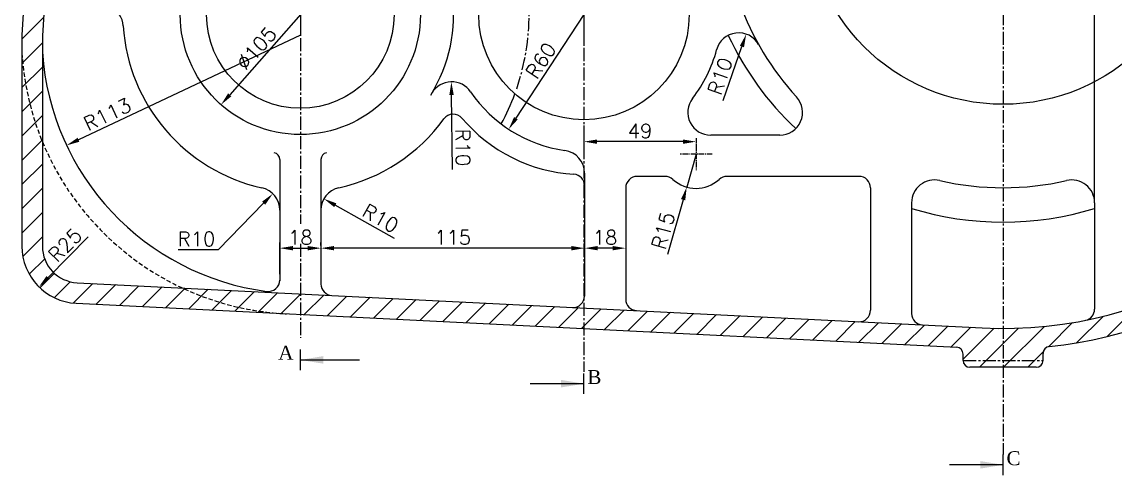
# Model space of a CAD drawing. Header units: millimetres. Extents: x -3508 to 12243, y -3609 to 4092.
# Drawn here: x 1936.9 to 2414.8, y -2729.2 to -2531 of the extents above; entities that cross this region are included whole.
import ezdxf

# ---------------------------------------------------------------- set-up
doc = ezdxf.new("R2010")
doc.units = ezdxf.units.MM
doc.header["$LTSCALE"] = 0.3
doc.header["$PDSIZE"] = -50
doc.linetypes.add('CENTER2', pattern=[28.575, 19.05, -3.175, 3.175, -3.175])
doc.linetypes.add('HIDDEN', pattern=[9.525, 6.35, -3.175])
doc.layers.add('AM_8', color=1, linetype='Continuous', lineweight=25)
doc.layers.add('center', color=1, linetype='CENTER2')
doc.layers.add('h', color=4, linetype='HIDDEN')
doc.styles.add('ROMANTIC', font='romantic.ttf')
doc.styles.add('rs', font='romans.shx')
doc.styles.get("Standard").update_dxf_attribs({"font": 'romans.shx', "width": 1.2})
doc.dimstyles.new('ISO-25', dxfattribs={"dimscale": 2.5, "dimtxt": 2.5, "dimasz": 2.5, "dimexe": 0.7, "dimexo": 0.625, "dimtad": 1, "dimdec": 3, "dimlfac": -1, "dimzin": 9, "dimdsep": 46, "dimtxsty": 'Standard', "dimcen": 2.5, "dimclrd": 1, "dimclre": 1, "dimclrt": 7, "dimazin": 0, "dimtfac": 0.65, "dimtdec": 3, "dimtmove": 0, "dimatfit": 3, "dimfxl": 0, "dimtolj": 1, "dimarcsym": 0})
doc.dimstyles.new('sarab', dxfattribs={"dimscale": 3, "dimtxt": 2.5, "dimasz": 2.3, "dimexe": 1, "dimexo": 1, "dimtad": 1, "dimdec": 3, "dimdsep": 46, "dimtxsty": 'rs', "dimcen": 0, "dimclrd": 1, "dimclre": 1, "dimclrt": 7, "dimadec": 3, "dimazin": 2, "dimtfac": 1, "dimtdec": 3, "dimtmove": 0, "dimatfit": 3, "dimfxl": 0, "dimarcsym": 0})

# ---------------------------------------------------------------- blocks, each defined once
blk = doc.blocks.new('*D935')
at = {"color": 1, "lineweight": -2, "transparency": 16777216}
for p, q in [((-293.42, -2375.33), (-293.42, -2386.74)), ((-259.17, -2384.24), (-287.67, -2384.24)), ((-253.42, -2639.38), (-253.42, -2381.74))]:
    blk.add_line(p, q, dxfattribs=at)
at = {"color": 1, "transparency": 16777216}
for points in [[(-287.67, -2383.29), (-287.67, -2385.2), (-293.42, -2384.24)], [(-259.17, -2383.29), (-259.17, -2385.2), (-253.42, -2384.24)]]:
    blk.add_solid(points, dxfattribs=at)
at = {"layer": 'Defpoints', "color": 0, "transparency": 16777216}
for p in [(-293.42, -2372.83), (-293.42, -2384.24), (-253.42, -2641.88)]:
    blk.add_point(p, dxfattribs=at)
at = {"color": 7, "transparency": 16777216, "insert": (-273.42, -2379.56), "char_height": 6.25, "attachment_point": 5, "style": 'rs'}
blk.add_mtext('40', dxfattribs=at)
blk = doc.blocks.new('*D916')
at = {"color": 1, "lineweight": -2, "transparency": 16777216}
for p, q in [((-476.42, -2661.59), (-476.42, -2656.74)), ((-464.17, -2659.24), (-470.67, -2659.24))]:
    blk.add_line(p, q, dxfattribs=at)
at = {"color": 1, "transparency": 16777216}
for points in [[(-470.67, -2658.29), (-470.67, -2660.2), (-476.42, -2659.24)], [(-464.17, -2658.29), (-464.17, -2660.2), (-458.42, -2659.24)]]:
    blk.add_solid(points, dxfattribs=at)
at = {"layer": 'Defpoints', "color": 0, "transparency": 16777216}
for p in [(-476.42, -2659.24), (-458.42, -2659.24), (-476.42, -2664.09)]:
    blk.add_point(p, dxfattribs=at)
at = {"color": 7, "transparency": 16777216, "insert": (-467.42, -2654.56), "char_height": 6.25, "attachment_point": 5, "style": 'rs'}
blk.add_mtext('18', dxfattribs=at)
blk = doc.blocks.new('*D917')
at = {"color": 1, "lineweight": -2, "transparency": 16777216}
for p, q in [((-591.67, -2658.1), (-591.67, -2656.74)), ((-482.17, -2659.24), (-585.92, -2659.24))]:
    blk.add_line(p, q, dxfattribs=at)
at = {"color": 1, "transparency": 16777216}
for points in [[(-585.92, -2658.29), (-585.92, -2660.2), (-591.67, -2659.24)], [(-482.17, -2658.29), (-482.17, -2660.2), (-476.42, -2659.24)]]:
    blk.add_solid(points, dxfattribs=at)
at = {"layer": 'Defpoints', "color": 0, "transparency": 16777216}
for p in [(-591.67, -2659.24), (-591.67, -2660.6), (-476.42, -2659.24)]:
    blk.add_point(p, dxfattribs=at)
at = {"color": 7, "transparency": 16777216, "insert": (-534.05, -2654.56), "char_height": 6.25, "attachment_point": 5, "style": 'rs'}
blk.add_mtext('115', dxfattribs=at)
blk = doc.blocks.new('*D937')
at = {"color": 1, "lineweight": -2, "transparency": 16777216}
blk.add_line((-476.67, -2557.08), (-506.44, -2602.43), dxfattribs=at)
at = {"color": 1, "transparency": 16777216}
blk.add_solid([(-507.24, -2601.9), (-505.64, -2602.96), (-509.6, -2607.24)], dxfattribs=at)
at = {"layer": 'Defpoints', "color": 0, "transparency": 16777216}
for p in [(-476.67, -2557.08), (-509.6, -2607.24)]:
    blk.add_point(p, dxfattribs=at)
at = {"color": 7, "transparency": 16777216, "insert": (-495.48, -2577.18), "char_height": 6.25, "attachment_point": 5, "rotation": 56.7187, "style": 'rs'}
blk.add_mtext('R60', dxfattribs=at)
blk = doc.blocks.new('*D938')
at = {"color": 1, "lineweight": -2, "transparency": 16777216}
for p, q in [((-427.67, -2618.08), (-431.75, -2632.51)), ((-433.31, -2638.05), (-440.1, -2662.05))]:
    blk.add_line(p, q, dxfattribs=at)
at = {"color": 1, "transparency": 16777216}
blk.add_solid([(-434.24, -2637.78), (-432.39, -2638.31), (-431.75, -2632.51)], dxfattribs=at)
at = {"layer": 'Defpoints', "color": 0, "transparency": 16777216}
for p in [(-427.67, -2618.08), (-431.75, -2632.51)]:
    blk.add_point(p, dxfattribs=at)
at = {"color": 7, "transparency": 16777216, "insert": (-442, -2651.54), "char_height": 6.25, "attachment_point": 5, "rotation": 74.223, "style": 'rs'}
blk.add_mtext('R15', dxfattribs=at)
blk = doc.blocks.new('*D941')
at = {"color": 1, "lineweight": -2, "transparency": 16777216}
for start, end in [(90, 118.2841), (65.8898, 77.9449), (130.3391, 142.3942)]:
    blk.add_arc((-476.67, -2557.08), 27.38, start, end, dxfattribs=at)
at = {"color": 1, "transparency": 16777216}
for points in [[(-494.94, -2535.42), (-493.86, -2537), (-489.65, -2532.97)], [(-471.06, -2531.25), (-470.85, -2529.35), (-476.67, -2529.7)]]:
    blk.add_solid(points, dxfattribs=at)
at = {"layer": 'Defpoints', "color": 0, "transparency": 16777216}
for p in [(-542.72, -2434.33), (-476.67, -2503.1), (-485.52, -2531.17), (-476.67, -2557.08), (-476.67, -2713.25)]:
    blk.add_point(p, dxfattribs=at)
at = {"color": 7, "transparency": 16777216, "insert": (-484.38, -2525.95), "char_height": 6.25, "attachment_point": 5, "rotation": 13.9119, "style": 'rs'}
blk.add_mtext('28%%D', dxfattribs=at)
blk = doc.blocks.new('*D947')
at = {"color": 1, "lineweight": -2, "transparency": 16777216}
blk.add_line((-569.79, -2521.98), (-631.55, -2592.18), dxfattribs=at)
at = {"color": 1, "transparency": 16777216}
for points in [[(-570.51, -2521.34), (-569.07, -2522.61), (-566, -2517.66)], [(-632.27, -2591.55), (-630.83, -2592.81), (-635.35, -2596.5)]]:
    blk.add_solid(points, dxfattribs=at)
at = {"layer": 'Defpoints', "color": 0, "transparency": 16777216}
for p in [(-566, -2517.66), (-635.35, -2596.5)]:
    blk.add_point(p, dxfattribs=at)
at = {"color": 7, "transparency": 16777216, "insert": (-619.9, -2571.84), "char_height": 6.25, "attachment_point": 5, "rotation": 48.6619, "style": 'rs'}
blk.add_mtext('∅105', dxfattribs=at)
blk = doc.blocks.new('*D965')
at = {"color": 1, "lineweight": -2, "transparency": 16777216}
for p, q in [((-609.67, -2670.67), (-609.67, -2656.74)), ((-603.92, -2659.24), (-597.42, -2659.24))]:
    blk.add_line(p, q, dxfattribs=at)
at = {"color": 1, "transparency": 16777216}
for points in [[(-603.92, -2658.29), (-603.92, -2660.2), (-609.67, -2659.24)], [(-597.42, -2658.29), (-597.42, -2660.2), (-591.67, -2659.24)]]:
    blk.add_solid(points, dxfattribs=at)
at = {"layer": 'Defpoints', "color": 0, "transparency": 16777216}
for p in [(-591.67, -2659.24), (-591.67, -2659.24), (-609.67, -2673.17)]:
    blk.add_point(p, dxfattribs=at)
at = {"color": 7, "transparency": 16777216, "insert": (-600.67, -2654.56), "char_height": 6.25, "attachment_point": 5, "style": 'rs'}
blk.add_mtext('18', dxfattribs=at)
blk = doc.blocks.new('*D963')
at = {"color": 1, "lineweight": -2, "transparency": 16777216}
blk.add_line((-415.85, -2594.61), (-407.62, -2571.06), dxfattribs=at)
at = {"color": 1, "transparency": 16777216}
blk.add_solid([(-408.53, -2570.75), (-406.72, -2571.38), (-405.73, -2565.63)], dxfattribs=at)
at = {"layer": 'Defpoints', "color": 0, "transparency": 16777216}
for p in [(-405.73, -2565.63), (-409.03, -2575.07)]:
    blk.add_point(p, dxfattribs=at)
at = {"color": 7, "transparency": 16777216, "insert": (-417.11, -2584.01), "char_height": 6.25, "attachment_point": 5, "rotation": 70.756, "style": 'rs'}
blk.add_mtext('R10', dxfattribs=at)
blk = doc.blocks.new('*D964')
at = {"color": 1, "lineweight": -2, "transparency": 16777216}
for p, q in [((-476.67, -2605.58), (-476.67, -2615.16)), ((-433.42, -2612.66), (-470.92, -2612.66)), ((-427.67, -2613.58), (-427.67, -2615.16))]:
    blk.add_line(p, q, dxfattribs=at)
at = {"color": 1, "transparency": 16777216}
for points in [[(-470.92, -2611.7), (-470.92, -2613.62), (-476.67, -2612.66)], [(-433.42, -2611.7), (-433.42, -2613.62), (-427.67, -2612.66)]]:
    blk.add_solid(points, dxfattribs=at)
at = {"layer": 'Defpoints', "color": 0, "transparency": 16777216}
for p in [(-476.67, -2603.08), (-476.67, -2612.66), (-427.67, -2611.08)]:
    blk.add_point(p, dxfattribs=at)
at = {"color": 7, "transparency": 16777216, "insert": (-452.17, -2607.97), "char_height": 6.25, "attachment_point": 5, "style": 'rs'}
blk.add_mtext('49', dxfattribs=at)
blk = doc.blocks.new('*D962')
at = {"color": 1, "lineweight": -2, "transparency": 16777216}
blk.add_line((-600.67, -2566.08), (-697.67, -2611.84), dxfattribs=at)
at = {"color": 1, "transparency": 16777216}
blk.add_solid([(-698.08, -2610.97), (-697.26, -2612.7), (-702.87, -2614.29)], dxfattribs=at)
at = {"layer": 'Defpoints', "color": 0, "transparency": 16777216}
for p in [(-600.67, -2566.08), (-702.87, -2614.29)]:
    blk.add_point(p, dxfattribs=at)
at = {"color": 7, "transparency": 16777216, "insert": (-685.03, -2600.69), "char_height": 6.25, "attachment_point": 5, "rotation": 25.2564, "style": 'rs'}
blk.add_mtext('R113', dxfattribs=at)
blk = doc.blocks.new('*D920')
at = {"color": 1, "lineweight": -2, "transparency": 16777216}
blk.add_line((-534.19, -2624.87), (-534.57, -2592.24), dxfattribs=at)
at = {"color": 1, "transparency": 16777216}
blk.add_solid([(-533.61, -2592.23), (-535.53, -2592.25), (-534.64, -2586.49)], dxfattribs=at)
at = {"layer": 'Defpoints', "color": 0, "transparency": 16777216}
for p in [(-534.64, -2586.49), (-534.52, -2596.49)]:
    blk.add_point(p, dxfattribs=at)
at = {"color": 7, "transparency": 16777216, "insert": (-529.62, -2615.21), "char_height": 6.25, "attachment_point": 5, "rotation": 270.6641, "style": 'rs'}
blk.add_mtext('R10', dxfattribs=at)
blk = doc.blocks.new('*D921')
at = {"color": 1, "lineweight": -2, "transparency": 16777216}
blk.add_line((-559.57, -2654.99), (-585.38, -2640.46), dxfattribs=at)
at = {"color": 1, "transparency": 16777216}
blk.add_solid([(-584.91, -2639.62), (-585.85, -2641.29), (-590.39, -2637.64)], dxfattribs=at)
at = {"layer": 'Defpoints', "color": 0, "transparency": 16777216}
for p in [(-590.39, -2637.64), (-581.67, -2642.54)]:
    blk.add_point(p, dxfattribs=at)
at = {"color": 7, "transparency": 16777216, "insert": (-565.63, -2646.19), "char_height": 6.25, "attachment_point": 5, "rotation": 330.6293, "style": 'rs'}
blk.add_mtext('R10', dxfattribs=at)
blk = doc.blocks.new('*D915')
at = {"color": 1, "lineweight": -2, "transparency": 16777216}
for p, q in [((-636.46, -2659.87), (-616.71, -2639.54)), ((-654.09, -2659.87), (-636.46, -2659.87))]:
    blk.add_line(p, q, dxfattribs=at)
at = {"color": 1, "transparency": 16777216}
blk.add_solid([(-617.4, -2638.88), (-616.02, -2640.21), (-612.7, -2635.42)], dxfattribs=at)
at = {"layer": 'Defpoints', "color": 0, "transparency": 16777216}
for p in [(-612.7, -2635.42), (-619.67, -2642.59)]:
    blk.add_point(p, dxfattribs=at)
at = {"color": 7, "transparency": 16777216, "insert": (-646.06, -2655.18), "char_height": 6.25, "attachment_point": 5, "style": 'rs'}
blk.add_mtext('R10', dxfattribs=at)
blk = doc.blocks.new('_DatumFilled')
at = {"color": 0, "linetype": 'ByBlock'}
blk.add_solid([(0, 0.577), (-1, 0), (0, -0.577)], dxfattribs=at)
blk = doc.blocks.new('*D914')
at = {"color": 1, "lineweight": -2, "transparency": 16777216}
blk.add_line((-693.42, -2654.34), (-710.95, -2672.08), dxfattribs=at)
at = {"color": 1, "transparency": 16777216}
blk.add_solid([(-711.63, -2671.41), (-710.27, -2672.76), (-714.99, -2676.17)], dxfattribs=at)
at = {"layer": 'Defpoints', "color": 0, "transparency": 16777216}
for p in [(-697.42, -2658.39), (-714.99, -2676.17)]:
    blk.add_point(p, dxfattribs=at)
at = {"color": 7, "transparency": 16777216, "insert": (-703.5, -2657.87), "char_height": 6.25, "attachment_point": 5, "rotation": 45.3408, "style": 'rs'}
blk.add_mtext('R25', dxfattribs=at)
blk = doc.blocks.new('A$C618F4EC0')
at = {"layer": 'AM_8'}
h = blk.add_hatch(dxfattribs=at)
h.set_pattern_fill('_U', color=2, scale=7.5, angle=45, style=0, pattern_type=0)
h.set_pattern_definition([(45, (-4343.4845, 207.352), (-5.303301, 5.303301), [])])
h.paths.add_polyline_path([(-381, 190.5), (-414, 190.5), (-414.2437, 186.5), (-379, 186.5), (-379, 188.5, 0.41421356)])
h.paths.add_polyline_path([(151.635, 186.5), (113.5, 186.5), (113.5, 167.5, 0.41421356), (115.5, 165.5), (137.3183, 165.5, -0.36881883), (147.1946, 157.0678), (167.8976, 26.6534, -0.03937884), (170, 0), (179, 0, 0.03937884), (176.7863, 28.0644)])
h.paths.add_polyline_path([(151, 190.5), (115.5, 190.5, 0.41421356), (113.5, 188.5), (113.5, 186.5), (151.635, 186.5)])
h.paths.add_polyline_path([(0, -198), (-17.5, -198, 0.41421356), (-14.5, -201), (0, -201)])
h.paths.add_polyline_path([(17.5, -198), (0, -198), (0, -201), (14.5, -201, 0.41421356)])
h.paths.add_polyline_path([(176.5244, -78.0265, 0.10442568), (179, -66.3023), (179, 0), (170, 0), (170, -13.5758, -0.04250087), (170, -14.4242), (170, -66.3023, -0.10442568), (168.2927, -74.388, -0.29694372), (0, -184), (0, -198), (17.5, -198), (17.5, -194.925, -0.38384576), (20.1862, -191.9414, 0.26865162)])
h.paths.add_polyline_path([(-358.8161, -166.3165), (-404.7978, -164.021, -0.39967831), (-420, -148.0409), (-420, -102.3487, -0.08215483), (-429, -63.5562), (-429, -148.0409, 0.39967831), (-405.2465, -173.0098), (-313.3329, -177.5983, -0.09692988)])
h.paths.add_polyline_path([(-416.5874, 0), (-425.6041, 0), (-429, -55.75), (-429, -63.5562, 0.08215483), (-420, -102.3487), (-420, -56.0239)])
h.paths.add_polyline_path([(-307.25, -168.8907), (-358.8161, -166.3165, 0.09692988), (-313.3329, -177.5983), (-307.25, -177.9019)])
h.paths.add_polyline_path([(-307.25, -168.8907), (-307.25, -177.9019), (-183.25, -184.0922), (-183.25, -175.081)])
h.paths.add_polyline_path([(-183.25, -175.081), (-183.25, -184.0922), (-20.4018, -192.2219, -0.40465535), (-17.5, -195.2202), (-17.5, -198), (0, -198), (0, -184, -0.0124707), (-9.1742, -183.7711)])
edge = h.paths.add_edge_path()
edge.add_line((-381, 165.5), (-401.8015, 165.5))
edge.add_arc((-401.8015, 160.5), 5, 90, 176.514209)
edge.add_line((-406.7922, 160.804), (-416.5874, 0))
edge.add_line((-416.5874, 0), (-425.6041, 0))
edge.add_line((-425.6041, 0), (-414.2437, 186.5))
edge.add_line((-414.2437, 186.5), (-379, 186.5))
edge.add_line((-379, 186.5), (-379, 167.5))
edge.add_arc((-381, 167.5), 2, 270, 360, ccw=False)
at = {"color": 2}
for p, q in [((-414, 190.5), (-429, -55.75)), ((-406.7922, 160.804), (-420, -56.0239)), ((-307.25, -46.75), (-307.25, -56.0501)), ((-183.25, -46.75), (-183.25, -59.6748)), ((-429, -55.75), (-429, -148.0409)), ((-420, -55.75), (-420, -148.0409)), ((-97.6928, -99.5118), (-127.8295, -99.5118)), ((-316.25, -110.1239), (-316.25, -163.2035)), ((-298.25, -110.1239), (-298.25, -164.5997)), ((-183, -116.0677), (-183, -169.8479)), ((-147.744, -117.5118), (-160, -117.5118)), ((-63, -117.5118), (-120.756, -117.5118)), ((-165, -122.5118), (-165, -171.2441)), ((-58, -122.5118), (-58, -176.0809)), ((-40, -129.0591), (-40, -177.4771)), ((40, -129.0591), (40, -175.5449)), ((-404.7978, -164.021), (-9.1742, -183.7711)), ((-405.2465, -173.0098), (-20.2991, -192.227)), ((-307.25, -202.2852), (-307.25, -193.2683)), ((-17.5, -198), (-17.5, -195.2202)), ((17.5, -198), (17.5, -194.925)), ((-183.25, -212.6824), (-183.25, -203.6655)), ((14.5, -201), (-14.5, -201)), ((0, -248.1726), (0, -239.1557))]:
    blk.add_line(p, q, dxfattribs=at)
for centre, radius in [((0, 0), 86), ((-307.25, -46.75), 52.5), ((-183.25, -46.75), 46), ((-307.25, -46.75), 41)]:
    blk.add_circle(centre, radius, dxfattribs=at)
for centre, radius, start, end in [((0, 0), 122.5, 131.978469, 222.497715), ((-307.25, -46.75), 100, 20.29764, 20.29764), ((-307.25, -46.75), 67, 328.277516, 46.587409), ((-394.6725, -52.3245), 10, 3.648516, 63.250022), ((-307.25, -46.75), 77.6, 183.648516, 257.473275), ((-115.6031, -64.747), 10, 29.252342, 165.10191), ((0, 0), 132.5, 204.927105, 226.822952), ((-307.25, -55.75), 113, 183.81196, 262.551809), ((-183.25, -46.75), 60, 322.346627, 345.10191), ((-241.1008, -86.1617), 10, 34.265233, 149.213491), ((0, 0), 184, 267.142075, 336.153824), ((-183.25, -46.75), 60, 214.265233, 261.993484), ((0, 0), 193, 276.003651, 336.153824), ((-307.25, -46.75), 100, 331.409761, 339.70236), ((-127.8295, -89.5118), 10, 142.346627, 270), ((-97.6928, -89.5118), 10, 270, 42.497715), ((-240.4203, -95.2944), 5, 40.335188, 144.005752), ((-307.25, -46.75), 77.6, 282.526725, 324.005752), ((-183.25, -46.75), 70, 220.335188, 266.368837), ((-319.25, -110.1239), 3, 0, 79.277848), ((-295.25, -110.1239), 3, 100.722152, 180), ((-193, -116.0677), 10, 0, 81.993484), ((-188, -121.5994), 5, 0, 86.368837), ((-160, -122.5118), 5, 90, 180), ((-147.744, -122.5118), 5, 47.568994, 90), ((-134.25, -107.75), 15, 227.568994, 312.431006), ((-120.756, -122.5118), 5, 90, 132.431006), ((-63, -122.5118), 5, 0, 90), ((-30, -129.0591), 10, 76.913895, 180), ((0, 0), 122.5, 256.913895, 283.086105), ((30, -129.0591), 10, 0, 103.086105), ((-326.25, -132.2647), 10, 0, 77.473275), ((-288.25, -132.2647), 10, 102.526725, 180), ((0, 0), 137.5, 253.08761, 286.91239), ((-404, -148.0409), 25, 180, 267.142075), ((-404, -148.0409), 16, 180, 267.142075), ((-321.25, -162.8387), 5, 262.551809, 0), ((-293.25, -164.5997), 5, 180, 267.145348), ((-188, -169.8479), 5, 267.145348, 0), ((-160, -171.2441), 5, 180, 267.145348), ((-63, -176.0809), 5, 267.145348, 0), ((35, -175.5449), 5, 281.275729, 0), ((-35, -177.4771), 5, 180, 267.145348), ((-20.5, -195.2202), 3, 0, 87.139724), ((20.5, -194.925), 3, 96.003651, 180), ((-14.5, -198), 3, 180, 270), ((14.5, -198), 3, 270, 0)]:
    blk.add_arc(centre, radius, start, end, dxfattribs=at)
at = {"layer": 'center', "color": 2}
for p, q in [((0, 194.3633), (0, -239.1557)), ((-183.25, 7.2288), (-183.25, -202.924)), ((-307.25, -57.0934), (-307.25, -138.2762)), ((-307.25, -146.948), (-307.25, -188.1791)), ((-17.5, -198), (17.5, -198))]:
    blk.add_line(p, q, dxfattribs=at)
at = {"layer": 'center', "color": 2, "ltscale": 0.4}
for p, q in [((-134.25, -100.75), (-134.25, -114.75)), ((-127.25, -107.75), (-141.25, -107.75))]:
    blk.add_line(p, q, dxfattribs=at)
at = {"layer": 'center', "color": 2}
blk.add_arc((-307.25, -46.75), 100, 341.074636, 19.344383, dxfattribs=at)
at = {"layer": 'h', "color": 2}
blk.add_arc((-307.25, -55.75), 122, 183.668611, 267.142075, dxfattribs=at)
at = {"color": 2, "style": 'ROMANTIC'}
for s, p in [('A', (-316.9038, -197.6607)), ('B', (-181.7722, -208.3291)), ('C', (1.4778, -243.8193))]:
    blk.add_text(s, height=6.1, dxfattribs=at).set_placement(p)
at = {"color": 2}
for base, p1, p2, override, picture, middle in [((0, 126.0838), (40, -131.5532), (0, 137.5), {"dimscale": 2.5, "dimdec": 2, "dimadec": 2, "dimtdec": 2, "dimatfit": 0}, '*D935', (20, 130.7713)), ((-183.25, -102.33), (-134.25, -100.75), (-183.25, -92.75), {"dimscale": 2.5, "dimdec": 2, "dimadec": 2, "dimtdec": 2}, '*D964', (-158.75, -97.6425)), ((-298.25, -148.9162), (-316.25, -162.8387), (-298.25, -148.9162), {"dimscale": 2.5, "dimdec": 2, "dimadec": 2, "dimtdec": 2, "dimatfit": 0}, '*D965', (-307.25, -144.2287)), ((-183, -148.9162), (-165, -148.9162), (-183, -153.7613), {"dimscale": 2.5, "dimdec": 2, "dimadec": 2, "dimtdec": 2, "dimatfit": 0}, '*D916', (-174, -144.2287))]:
    dim = blk.add_linear_dim(base=base, p1=p1, p2=p2, dimstyle='sarab', override=override, dxfattribs=at)
    dim.commit()
    dim.dimension.update_dxf_attribs({"geometry": picture, "text_midpoint": middle, "insert": (293.4226, 2510.3271)})
dim = blk.add_angular_dim_2l(base=(-192.0987, -20.8401), line1=((-183.25, 7.2288), (-183.25, -202.924)), line2=((-249.3, 76), (-183.25, -46.75)), text='28%%D', dimstyle='sarab', override={"dimscale": 2.5, "dimdec": 2, "dimadec": 2, "dimtdec": 2, "dimatfit": 0}, dxfattribs=at)
dim.commit()
dim.dimension.update_dxf_attribs({"geometry": '*D941', "text_midpoint": (-189.8328, -20.1739), "dimtype": 130, "insert": (293.4226, 2510.3271)})
dim = blk.add_diameter_dim_2p(p1=(-272.5737, -7.3317), p2=(-341.9263, -86.1683), dimstyle='sarab', override={"dimscale": 2.5, "dimdec": 2, "dimadec": 2, "dimtdec": 2, "dimatfit": 0}, dxfattribs=at)
dim.commit()
dim.dimension.update_dxf_attribs({"geometry": '*D947', "text_midpoint": (-322.9629, -64.6116), "dimtype": 131, "insert": (293.4226, 2510.3271)})
for center, mpoint, picture, middle in [((-183.25, -46.75), (-216.175, -96.9092), '*D937', (-202.0535, -66.8539)), ((-134.25, -107.75), (-138.3284, -122.1849), '*D938', (-148.5758, -141.2138))]:
    dim = blk.add_radius_dim(center=center, mpoint=mpoint, dimstyle='sarab', override={"dimscale": 2.5, "dimdec": 2, "dimadec": 2, "dimtdec": 2, "dimatfit": 0}, dxfattribs=at)
    dim.commit()
    dim.dimension.update_dxf_attribs({"geometry": picture, "text_midpoint": middle, "insert": (293.4226, 2510.3271)})
for center, mpoint, override, picture, middle in [((-307.25, -55.75), (-409.4481, -103.9636), {"dimscale": 2.5, "dimdec": 2, "dimadec": 2, "dimtdec": 2, "dimatfit": 0}, '*D962', (-389.6084, -94.6039)), ((-115.6031, -64.747), (-112.3072, -55.3058), {"dimscale": 2.5, "dimdec": 2, "dimadec": 2, "dimtdec": 2, "dimtmove": 1}, '*D963', (-119.261, -75.2251)), ((-241.1008, -86.1617), (-241.2167, -76.1624), {"dimscale": 2.5, "dimdec": 2, "dimcen": 2.5, "dimadec": 2, "dimtdec": 2, "dimtmove": 1}, '*D920', (-240.8831, -104.941)), ((-326.25, -132.2647), (-319.2822, -125.0918), {"dimscale": 2.5, "dimtoh": 1, "dimdec": 2, "dimcen": 2.5, "dimadec": 1, "dimtdec": 2, "dimtmove": 1, "dimldrblk": 'DatumFilled'}, '*D915', (-343.0351, -149.5438)), ((-288.25, -132.2161), (-296.9646, -127.3115), {"dimscale": 2.5, "dimdec": 2, "dimcen": 2.5, "dimadec": 2, "dimtdec": 2, "dimtmove": 1}, '*D921', (-274.5069, -139.9507)), ((-404, -148.0635), (-421.5722, -165.846), {"dimscale": 2.5, "dimtoh": 1, "dimdec": 2, "dimcen": 2.5, "dimadec": 1, "dimtdec": 2, "dimldrblk": 'DatumFilled'}, '*D914', (-406.7425, -150.8389))]:
    dim = blk.add_radius_dim(center=center, mpoint=mpoint, dimstyle='sarab', override=override, dxfattribs=at)
    dim.commit()
    dim.dimension.update_dxf_attribs({"geometry": picture, "text_midpoint": middle, "dimtype": 132, "insert": (293.4226, 2510.3271)})
dim = blk.add_linear_dim(base=(-298.25, -148.9162), p1=(-183, -148.9162), p2=(-298.25, -150.2702), text='115', dimstyle='sarab', override={"dimscale": 2.5, "dimdec": 2, "dimadec": 2, "dimtdec": 2, "dimatfit": 0}, dxfattribs=at)
dim.commit()
dim.dimension.update_dxf_attribs({"geometry": '*D917', "text_midpoint": (-240.625, -144.2287), "insert": (293.4226, 2510.3271)})
for points in [[(-307.25, -197.7767), (-281.3575, -197.7767)], [(-183.25, -208.1739), (-206.756, -208.1739)], [(0, -243.6642), (-23.506, -243.6642)]]:
    blk.add_leader(points, dimstyle='ISO-25', override={"dimscale": 2, "dimasz": 5}, dxfattribs=at)

msp = doc.modelspace()

# ---------------------------------------------------------------- block references
msp.add_blockref('A$C618F4EC0', (2365.8602, -2481.0486))

doc.saveas('drawing.dxf')
